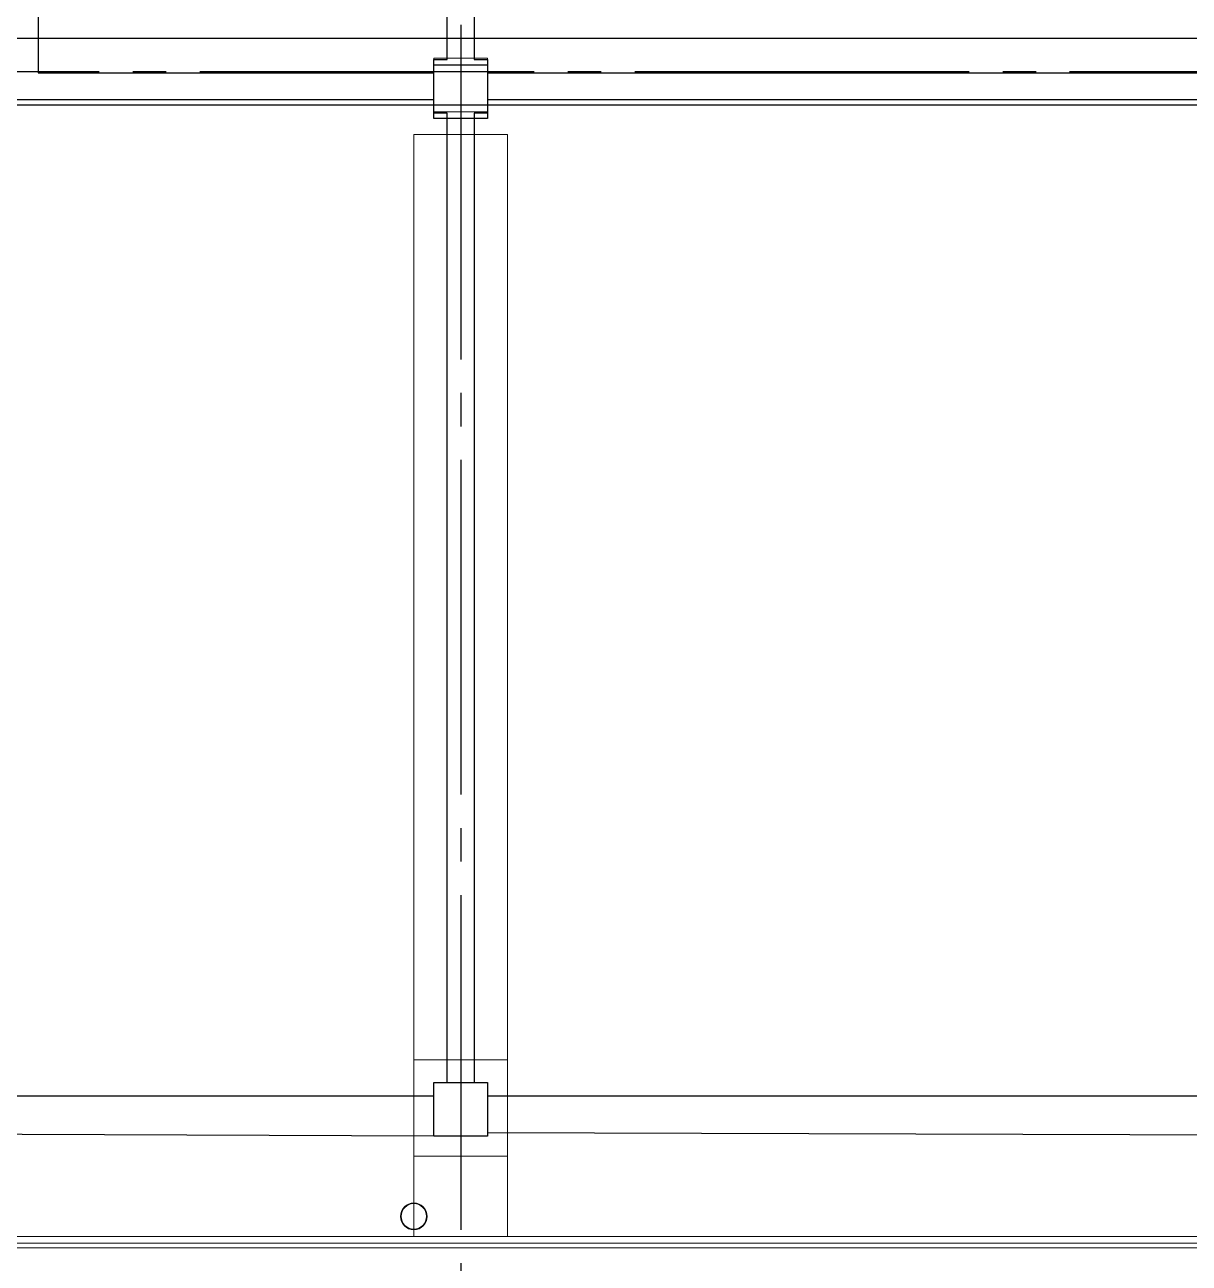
# Model space of a CAD drawing. Header units: millimetres. Extents: x -960 to 41501, y -1010 to 11880.
# Drawn here: x 9874 to 10744, y 9035 to 9960 of the extents above; entities that cross this region are included whole.
import ezdxf
from ezdxf.enums import TextEntityAlignment as Align

# ---------------------------------------------------------------- set-up
doc = ezdxf.new("R2010")
doc.units = ezdxf.units.MM
doc.header["$LTSCALE"] = 100
doc.linetypes.add('X-S-FAB-L10$0$COL-CEN-LIN', pattern=[3.25, 2.5, -0.25, 0.25, -0.25])
for name, color, linetype in [('X-S-FAB-L10$0$0-DIM-TXT', 8, 'Continuous'), ('X-S-FAB-L10$0$A-OBJE-MEP', 8, 'Continuous'), ('X-S-FAB-L10$0$A-WALL-EX', 8, 'Continuous'), ('X-S-FAB-L10$0$ASP_5', 8, 'Continuous'), ('X-S-FAB-L10$0$BLOCK', 8, 'Continuous'), ('X-S-FAB-L10$0$CCL', 8, 'X-S-FAB-L10$0$COL-CEN-LIN'), ('X-S-FAB-L10$0$COL-S', 8, 'Continuous'), ('X-S-FAB-L10$0$S-BEAM-SHOW', 8, 'Continuous'), ('X-S-FAB-L10$0$S-COL', 8, 'Continuous'), ('X-S-FAB-L10$0$S-FNDN', 8, 'Continuous'), ('X-S-FAB-L10$0$S-SLAB-SHOW', 8, 'Continuous'), ('X-S-FAB-L10$0$Steel Frame-188K', 8, 'Continuous')]:
    doc.layers.add(name, color=color, linetype=linetype)
doc.styles.add('X-S-FAB-L10$0$CHINA', font='simplex.shx', dxfattribs={"width": 0.75, "bigfont": 'chineset.shx'})
doc.styles.add('X-S-FAB-L10$0$Standard', font='', dxfattribs={"width": 0.8})
doc.styles.add('X-S-FAB-L10$0$TG_NOTE_TEXT', font='simplex.shx', dxfattribs={"width": 0.75, "bigfont": 'chineset.shx'})
doc.styles.get('X-S-FAB-L10$0$Standard').set_extended_font_data('Microsoft JhengHei')

# ---------------------------------------------------------------- blocks, each defined once
blk = doc.blocks.new('X-S-FAB-L10$0$FAB2-L05')
at = {"layer": 'X-S-FAB-L10$0$CCL'}
for p, q in [((-15960, 11005), (-15960, 0)), ((-26880, 10645), (1210, 10645))]:
    blk.add_line(p, q, dxfattribs=at)
at = {"layer": 'X-S-FAB-L10$0$COL-S'}
for points in [[(-15980, 10650), (-15940, 10650), (-15940, 10610), (-15980, 10610)], [(-15980, 9890), (-15940, 9890), (-15940, 9850), (-15980, 9850)]]:
    blk.add_lwpolyline(points, close=True, dxfattribs=at)
blk = doc.blocks.new('X-S-FAB-L10')
at = {"layer": 'X-S-FAB-L10$0$A-OBJE-MEP', "lineweight": 0, "flags": 128}
blk.add_lwpolyline([(10174.5, 9070, 1), (10155.5, 9070, 1)], format="xyb", close=True, dxfattribs=at)
at = {"layer": 'X-S-FAB-L10$0$A-OBJE-MEP', "lineweight": 0}
blk.add_circle((10165, 9070), 10, dxfattribs=at)
at = {"layer": 'X-S-FAB-L10$0$A-WALL-EX', "lineweight": 0}
blk.add_line((7705, 9046.5), (12670, 9046.5), dxfattribs=at)
at = {"layer": 'X-S-FAB-L10$0$A-WALL-EX', "lineweight": 0, "flags": 128}
for points in [[(12670, 9050), (7705, 9050)], [(7705, 9050), (12670, 9050)], [(7705, 9050), (12670, 9050)], [(7705, 9050), (12670, 9050)], [(7705, 9050), (12670, 9050)], [(7705, 9050), (12670, 9050)], [(7705, 9050), (12670, 9050)], [(7705, 9050), (12670, 9050)]]:
    blk.add_lwpolyline(points, dxfattribs=at)
at = {"layer": 'X-S-FAB-L10$0$ASP_5'}
for p, q in [((7740, 9950), (12720, 9950)), ((12670, 9900), (7790, 9900))]:
    blk.add_line(p, q, dxfattribs=at)
at = {"layer": 'X-S-FAB-L10$0$COL-S'}
for p, q in [((10180, 9930), (10220, 9930)), ((10180, 9890), (10180, 9930)), ((10220, 9930), (10220, 9890)), ((10220, 9890), (10180, 9890)), ((10180, 9170), (10220, 9170)), ((10180, 9130), (10180, 9170)), ((10220, 9170), (10220, 9130)), ((10220, 9130), (10180, 9130))]:
    blk.add_line(p, q, dxfattribs=at)
at = {"layer": 'X-S-FAB-L10$0$S-BEAM-SHOW', "lineweight": 0, "flags": 128}
for points in [[(10165, 9878), (10235, 9878)], [(10165, 9878), (10165, 9187)], [(10235, 9878), (10235, 9187)], [(10165, 9187), (10235, 9187)], [(10165, 9187), (10165, 9115)], [(10235, 9115), (10235, 9187)], [(10165, 9115), (10235, 9115)], [(10165, 9115), (10165, 9055)], [(10235, 9115), (10235, 9055)], [(10165, 9055), (10235, 9055)]]:
    blk.add_lwpolyline(points, dxfattribs=at)
at = {"layer": 'X-S-FAB-L10$0$S-COL', "lineweight": 0, "flags": 128}
blk.add_lwpolyline([(10180, 9895), (10220, 9895), (10220, 9935), (10180, 9935)], close=True, dxfattribs=at)
at = {"layer": 'X-S-FAB-L10$0$S-FNDN', "lineweight": 0, "flags": 128}
blk.add_lwpolyline([(11935, 9055), (4350, 9055), (4350, 7470), (9330, 7470), (9330, -55), (11935, -55), (11935, 4530), (11070, 4530), (11070, 5003), (11935, 5003)], close=True, dxfattribs=at)
at = {"layer": 'X-S-FAB-L10$0$S-SLAB-SHOW', "lineweight": 0, "flags": 128}
blk.add_lwpolyline([(8063, 9055), (11917, 9055), (11917, 9950), (8063, 9950)], close=True, dxfattribs=at)
at = {"layer": 'X-S-FAB-L10$0$Steel Frame-188K'}
blk.add_lwpolyline([(14507.25, 9140), (12765, 9140), (12765, 9105), (12675, 9105), (12675, 9140), (11900, 9140), (11900, 9130), (11860, 9130), (11860, 9140), (11060, 9140), (11060, 9130), (11020, 9130), (10220, 9132.41), (10220, 9130), (10180, 9130), (9380, 9133.23)], dxfattribs=at)
for points in [[(10190, 10281.56), (9884.29, 10281.56), (9884.29, 9924), (10180, 9924), (10180, 9934), (10190, 9934)], [(11030, 10281.56), (10210, 10281.56), (10210, 9934), (10220, 9934), (10220, 9924), (11020, 9924), (11020, 9934), (11030, 9934)], [(10190, 9894), (10180, 9894), (10180, 9904), (9370, 9904), (9370, 9170), (9380, 9170), (9380, 9160), (10180, 9160), (10180, 9170), (10190, 9170)], [(11030, 9894), (11020, 9894), (11020, 9904), (10220, 9904), (10220, 9894), (10210, 9894), (10210, 9170), (10220, 9170), (10220, 9160), (11020, 9160), (11020, 9170), (11030, 9170)]]:
    blk.add_lwpolyline(points, close=True, dxfattribs=at)
at = {"layer": 'X-S-FAB-L10$0$BLOCK'}
blk.add_blockref('X-S-FAB-L10$0$FAB2-L05', (26160, -720), dxfattribs=at)
at = {"style": 'X-S-FAB-L10$0$TG_NOTE_TEXT', "width": 0.5, "flags": 1}
for p in [(7463.3, 9020), (18268.25, 8649), (11197.77, 4800.17), (16485.8, 4800.17), (25420.27, 2635), (13360, 320, 0), (7463.3, -33.33)]:
    blk.add_attdef('WH', text='', height=20, dxfattribs=at).set_placement(p, align=Align.BOTTOM_LEFT)
at = {"width": 0.5}
for style, p in [('X-S-FAB-L10$0$TG_NOTE_TEXT', (7585, 9020)), ('X-S-FAB-L10$0$TG_NOTE_TEXT', (18389.95, 8649)), ('X-S-FAB-L10$0$TG_NOTE_TEXT', (11117.5, 4813.5)), ('X-S-FAB-L10$0$TG_NOTE_TEXT', (16607.5, 4813.5)), ('X-S-FAB-L10$0$TG_NOTE_TEXT', (25350, 2635)), ('X-S-FAB-L10$0$Standard', (13129.37, 325, 0)), ('X-S-FAB-L10$0$TG_NOTE_TEXT', (7585, -20))]:
    blk.add_attdef('DESC', text='', height=10, dxfattribs=dict(at, style=style)).set_placement(p, align=Align.BOTTOM_LEFT)
for tag, style, p in [('TYPE', 'X-S-FAB-L10$0$TG_NOTE_TEXT', (7619.29, 9020)), ('NO', 'X-S-FAB-L10$0$TG_NOTE_TEXT', (7650.1, 9020)), ('TYPE', 'X-S-FAB-L10$0$TG_NOTE_TEXT', (18424.24, 8649)), ('NO', 'X-S-FAB-L10$0$TG_NOTE_TEXT', (18455.05, 8649)), ('NO', 'X-S-FAB-L10$0$TG_NOTE_TEXT', (11088.6, 4813.5)), ('TYPE', 'X-S-FAB-L10$0$TG_NOTE_TEXT', (11151.79, 4813.5)), ('TYPE', 'X-S-FAB-L10$0$TG_NOTE_TEXT', (16641.79, 4813.5)), ('NO', 'X-S-FAB-L10$0$TG_NOTE_TEXT', (16672.6, 4813.5)), ('NO', 'X-S-FAB-L10$0$TG_NOTE_TEXT', (25313, 2635)), ('TYPE', 'X-S-FAB-L10$0$TG_NOTE_TEXT', (25350, 2635)), ('NO', 'X-S-FAB-L10$0$Standard', (13100, 320, 0)), ('TYPE', 'X-S-FAB-L10$0$Standard', (13129.37, 320, 0)), ('TYPE', 'X-S-FAB-L10$0$TG_NOTE_TEXT', (7619.29, -20)), ('NO', 'X-S-FAB-L10$0$TG_NOTE_TEXT', (7650.1, -20))]:
    blk.add_attdef(tag, text='', height=10, dxfattribs=dict(at, style=style)).set_placement(p, align=Align.BOTTOM_RIGHT)
at = {"style": 'X-S-FAB-L10$0$TG_NOTE_TEXT', "width": 0.5, "flags": 1}
for rotation, p in [(180, (43, 7480)), (180, (943, 7480)), (90, (24310, 3717.77)), (270, (17080, 1711.7))]:
    blk.add_attdef('WH', text='', height=20, rotation=rotation, dxfattribs=at).set_placement(p, align=Align.BOTTOM_LEFT)
at = {"width": 0.5}
for rotation, style, p in [(180, 'X-S-FAB-L10$0$Standard', (317.62, 7480)), (180, 'X-S-FAB-L10$0$Standard', (1217.62, 7480)), (90, 'X-S-FAB-L10$0$TG_NOTE_TEXT', (24310, 3647.5)), (270, 'X-S-FAB-L10$0$TG_NOTE_TEXT', (17080, 1605))]:
    blk.add_attdef('DESC', text='', height=10, rotation=rotation, dxfattribs=dict(at, style=style)).set_placement(p, align=Align.BOTTOM_LEFT)
for tag, rotation, style, p in [('TYPE', 180, 'X-S-FAB-L10$0$Standard', (317.62, 7480)), ('NO', 180, 'X-S-FAB-L10$0$Standard', (347, 7480)), ('TYPE', 180, 'X-S-FAB-L10$0$Standard', (1217.62, 7480)), ('NO', 180, 'X-S-FAB-L10$0$Standard', (1247, 7480)), ('TYPE', 90, 'X-S-FAB-L10$0$TG_NOTE_TEXT', (24310, 3647.5)), ('NO', 90, 'X-S-FAB-L10$0$TG_NOTE_TEXT', (24310, 3610.5)), ('TYPE', 270, 'X-S-FAB-L10$0$TG_NOTE_TEXT', (17080, 1605)), ('NO', 270, 'X-S-FAB-L10$0$TG_NOTE_TEXT', (17080, 1573))]:
    blk.add_attdef(tag, text='', height=10, rotation=rotation, dxfattribs=dict(at, style=style)).set_placement(p, align=Align.BOTTOM_RIGHT)
at = {"layer": 'X-S-FAB-L10$0$0-DIM-TXT', "style": 'X-S-FAB-L10$0$CHINA', "width": 0.75}
for p in [(667.41, 7855.1, -2689.4), (22627.35, 6728.81), (25644.72, 6728.81), (24778.79, 5569.05), (1118.25, 4980), (417.8, 4594.62), (23874.84, 4355), (22927.43, 4330.12), (23749.87, 3901.37), (417.8, 3765.24), (1118.25, 3730), (417.8, 3115.79), (536.88, 2227.83), (16908.99, 1782.65), (888.44, 880.47), (16977.43, 750), (18878.84, 750), (25641.22, 553.23), (21364.03, 526.89)]:
    blk.add_attdef('HIG', text='', height=80, dxfattribs=at).set_placement(p, align=Align.MIDDLE_LEFT)

msp = doc.modelspace()

# ---------------------------------------------------------------- block references
msp.add_blockref('X-S-FAB-L10', (0, 0))

doc.saveas('drawing.dxf')
